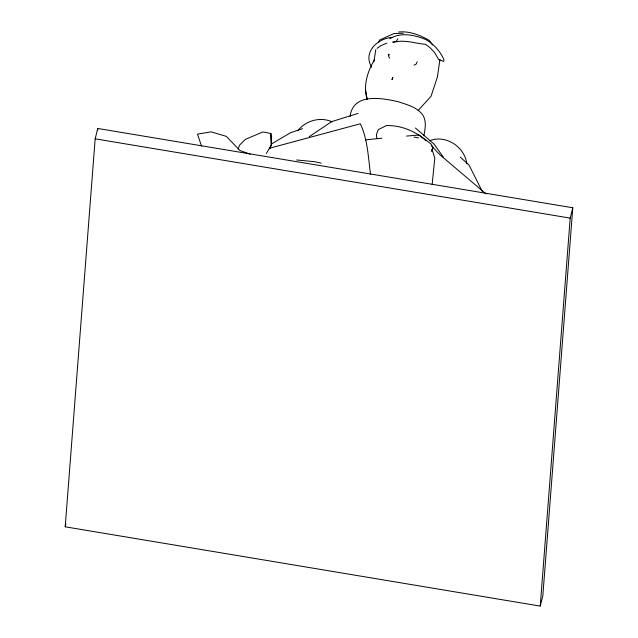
<?xml version="1.0" encoding="UTF-8"?>
<svg xmlns="http://www.w3.org/2000/svg" width="638" height="638" viewBox="0 0 638 638"><rect width="100%" height="100%" fill="white"/><g stroke="black" fill="none" stroke-linecap="round" stroke-linejoin="round"><path stroke-width="0.96" d="M439.941 59.414L437.405 76.991L431.049 96.266L418.081 110.541M65.204 526.805L95.166 138.821L97.766 128.469L572.796 207.765L542.834 595.748L540.234 606.1L65.204 526.805L65.913 523.981M97.614 130.455L97.766 128.469M540.234 606.1L570.197 218.116L572.796 207.765M432.149 184.414L434.813 158.057L431.934 149.244M373.844 62.045L375.806 49.573M423.847 135.727C425.155 129.299 426.527 122.097 423.369 115.972C418.137 107.248 406.813 104.648 397.777 101.602C381.596 97.981 352.886 92.765 350.126 116.419M389.627 58.154L388.741 56.662L388.917 54.126L388.773 54.685M417.22 61.766L416.143 64.111L413.966 65.132M388.59 55.394L388.733 54.86M238.245 149.188L239.362 145.36L245.319 139.411L262.577 132.042L265.831 132.409L270.919 133.637L271.07 145.456L266.373 153.455M431.503 151.525L432.963 147.274L430.73 143.725L419.158 135.017L406.534 136.069M269.858 148.71L271.557 144.427L270.919 133.637M378.597 42.634L379.642 40.035L394.029 33.527L403.32 33.256M374.482 59.797C367.44 71.536 362.966 85.731 367.161 99.241M397.769 38.838L396.23 41.366L392.458 42.092M297.842 130.806C305.427 120.574 320.459 116.451 332.087 121.85M377.05 48.305L381.053 45.569L386.803 43.185M309.334 136.612L331.632 121.635L358.006 113.428M271.644 143.861L290.657 132.664L302.524 128.669M389.842 38.822C400.489 31.884 414.588 34.915 425.658 39.508C433.848 44.03 440.316 51.367 444.04 59.932L443.665 61.415L438.792 59.653L434.534 52.412L430.14 47.762L425.562 44.325C414.7 43.448 404.197 39.197 393.351 42.395M429.741 140.711C445.779 134.291 464.935 147.059 466.793 163.846M269.372 148.287L360.318 123.764C367.783 139.307 368.19 157.586 370.574 174.517M392.37 37.403C377.544 38.224 362.448 52.396 371.771 67.277M365.231 139.913L381.931 138.183M398.662 32.004C409.58 30.911 420.107 35.114 429.398 40.481L432.564 44.971M296.678 159.978L314.701 161.717L321.145 163.137M414.038 137.114L418.576 137.864M95.166 138.821L570.197 218.116M250.216 154.189L239.912 150.504L226.331 136.365L211.034 131.851L197.509 134.147L201.512 146.11M486.052 193.936L440.108 154.946L431.471 145.903M415.434 128.039L434.071 144.116L443.243 156.98M426.04 140.735C415.362 131.053 400.983 125.215 386.469 125.566L378.35 129.562L376.38 134.626L376.867 138.382M460.237 157.139L469.058 165.098L482.208 191.352M365.55 90.181L367.233 99.56M392.793 77.708L392.011 79.479L392.793 77.708"/></g></svg>
